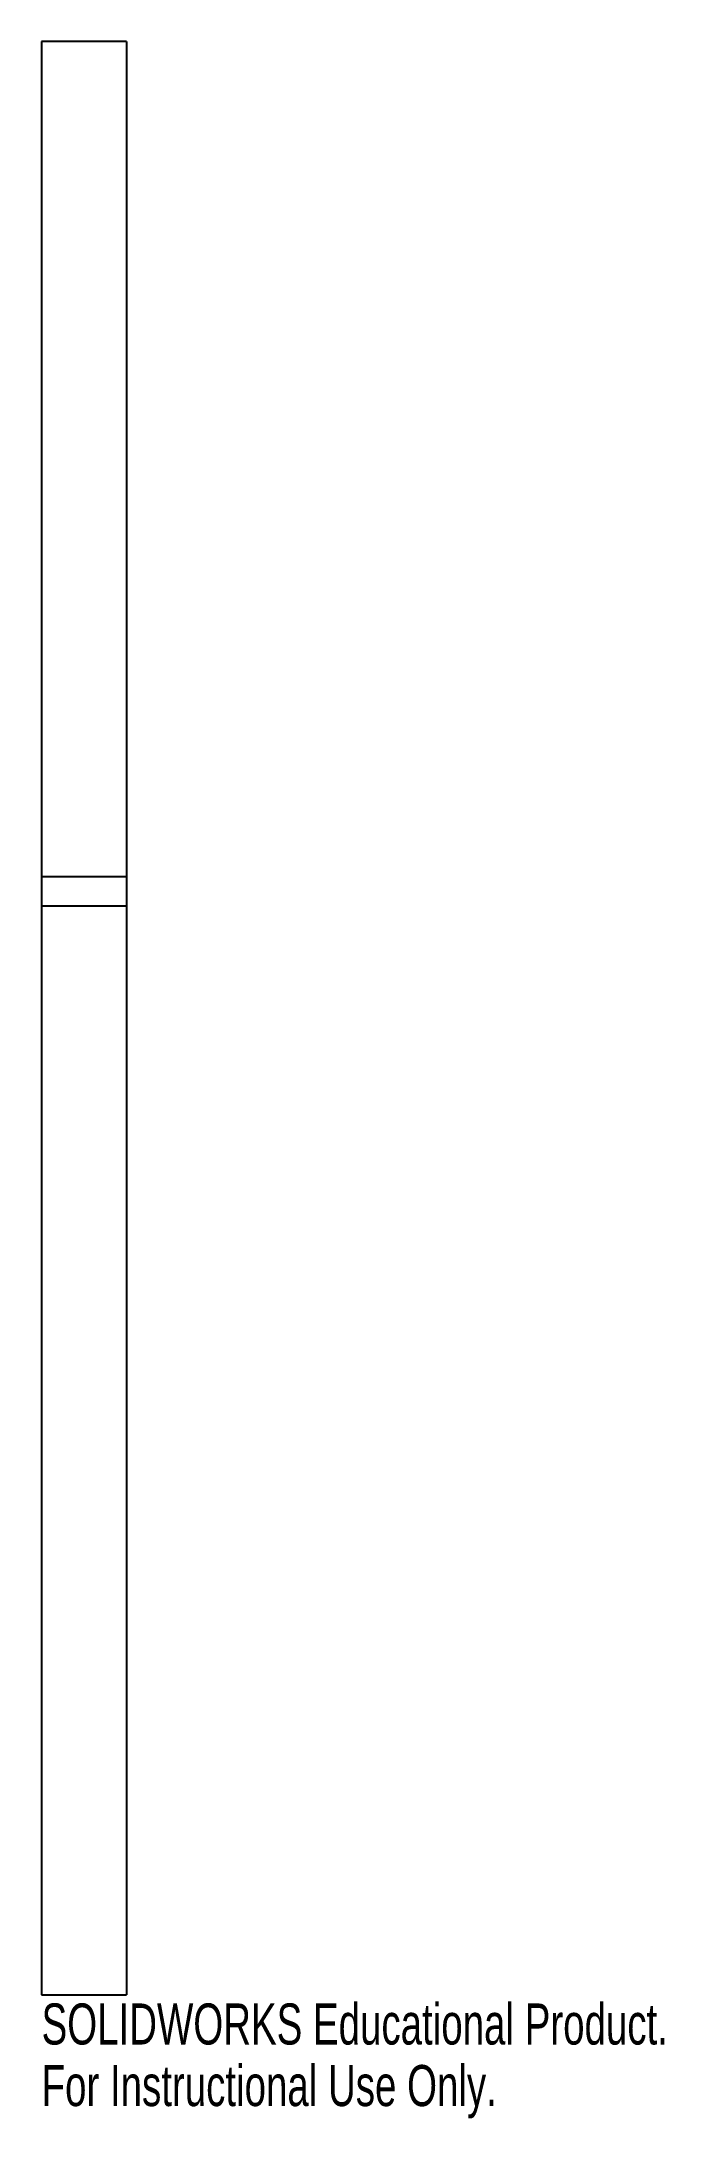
# Paper-space layout '_Right' of a CAD drawing. Header units: millimetres. Extents: x -10 to 63, y -130 to 115.
import ezdxf

# ---------------------------------------------------------------- set-up
doc = ezdxf.new("R2010")
doc.units = ezdxf.units.MM
doc.styles.add('SLDTEXTSTYLE0', font='TXT', dxfattribs={"width": 0.7})

psp = doc.layouts.new('_Right')

# ---------------------------------------------------------------- linework, layer by layer
at = {"color": 7, "linetype": 'Continuous', "lineweight": 25}
for p, q in [((0, 115), (-10, 115)), ((-10, 16.68), (-10, -115)), ((-10, 16.68), (0, 16.68)), ((0, 16.68), (0, -115)), ((0, 13.18), (-10, 13.18)), ((-10, -115), (0, -115))]:
    psp.add_line(p, q, dxfattribs=at)
for points in [[(-10, 115), (-10, 111.49), (-10, 72.97), (-10, 16.68)], [(0, 115), (0, 111.49), (0, 72.97), (0, 16.68)]]:
    psp.add_open_spline(points, degree=3, dxfattribs=at)

# ---------------------------------------------------------------- texts
at = {"color": 7, "linetype": 'Continuous', "char_height": 4.8336, "attachment_point": 1, "style": 'SLDTEXTSTYLE0'}
for s, insert in [('SOLIDWORKS Educational Product.', (-10, -116.02)), ('For Instructional Use Only.', (-10, -123.27))]:
    psp.add_mtext(s, dxfattribs=dict(at, insert=insert))

doc.saveas('drawing.dxf')
